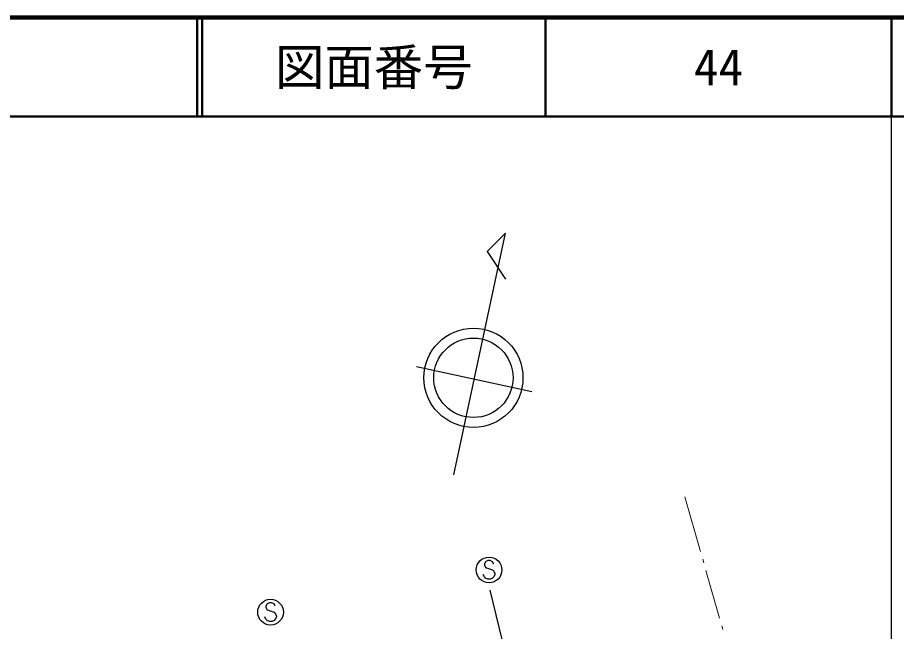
# Model space of a CAD drawing. Units: millimetres, scale not verified. Extents: x 40000 to 680000, y 20000 to 380000.
# Drawn here: x 490578 to 579500, y 317960 to 380000 of the extents above; entities that cross this region are included whole.
import ezdxf
from ezdxf.enums import TextEntityAlignment as Align

# ---------------------------------------------------------------- set-up
doc = ezdxf.new("R2010")
doc.units = ezdxf.units.MM
doc.header["$LTSCALE"] = 1000
for name, color, linetype, lineweight in [('M-BGD', 7, 'Continuous', 25), ('M-BMK-HTXT', 7, 'Continuous', 13), ('M-STR-STRC', 7, 'Continuous', 25), ('M-TTL', 2, 'Continuous', 140), ('M-TTL-BAND', 7, 'Continuous', 25), ('M-TTL-LINE', 7, 'Continuous', 50)]:
    doc.layers.add(name, color=color, linetype=linetype, lineweight=lineweight)
doc.layers.add('M-TTL-TXT', color=7, linetype='Continuous')
doc.styles.add('ＭＳ ゴシック', font='')
doc.styles.get('ＭＳ ゴシック').set_extended_font_data('MS Gothic')

msp = doc.modelspace()

# ---------------------------------------------------------------- linework, layer by layer
at = {"layer": 'M-BGD'}
for p, q in [((534709, 333769), (539936, 358216)), ((539936, 358216), (538102, 356375)), ((538102, 356375), (539955, 353578)), ((530941, 344747), (542618, 342212))]:
    msp.add_line(p, q, dxfattribs=at)
for radius in [5016, 4013]:
    msp.add_circle((536700, 343594), radius, dxfattribs=at)
at = {"layer": 'M-BMK-HTXT'}
for p, q in [((559685, 326034), (558108, 331571)), ((560014, 324880), (559904, 325265)), ((561603, 319302), (560233, 324111)), ((561932, 318148), (561823, 318533))]:
    msp.add_line(p, q, dxfattribs=at)
at = {"layer": 'M-STR-STRC'}
for p, q in [((537931, 324997), (537813, 324760)), ((537813, 324760), (537813, 324642)), ((537813, 324642), (537931, 324406)), ((538167, 325115), (537931, 324997)), ((538404, 325115), (538167, 325115)), ((538640, 324997), (538404, 325115)), ((538758, 324760), (538640, 324997)), ((537813, 323460), (537694, 323697)), ((537931, 324406), (538640, 324169)), ((538640, 324169), (538758, 324051)), ((538758, 324051), (538876, 323815)), ((538876, 323697), (538758, 323460)), ((538876, 323815), (538876, 323697)), ((537931, 323342), (537813, 323460)), ((538167, 323224), (537931, 323342)), ((538404, 323224), (538167, 323224)), ((538640, 323342), (538404, 323224)), ((538758, 323460), (538640, 323342)), ((538364, 322116), (543102, 302533)), ((515821, 320732), (515703, 320496)), ((515703, 320496), (515703, 320378)), ((515703, 320378), (515821, 320142)), ((516057, 320851), (515821, 320732)), ((515821, 320142), (516530, 319905)), ((516294, 320851), (516057, 320851)), ((516530, 320732), (516294, 320851)), ((516648, 320496), (516530, 320732)), ((515703, 319196), (515585, 319432)), ((516530, 319905), (516648, 319787)), ((516648, 319787), (516766, 319551)), ((516766, 319432), (516648, 319196)), ((516766, 319551), (516766, 319432)), ((515821, 319078), (515703, 319196)), ((516057, 318960), (515821, 319078)), ((516294, 318960), (516057, 318960)), ((516530, 319078), (516294, 318960)), ((516648, 319196), (516530, 319078))]:
    msp.add_line(p, q, dxfattribs=at)
for centre in [(538285, 324169), (516176, 319905)]:
    msp.add_circle(centre, 1300, dxfattribs=at)
at = {"layer": 'M-TTL'}
msp.add_line((680000, 380000), (40000, 380000), dxfattribs=at)
at = {"layer": 'M-TTL-BAND'}
msp.add_line((579000, 20000), (579000, 370000), dxfattribs=at)
at = {"layer": 'M-TTL-LINE'}
for p, q in [((508747, 380000), (508747, 370000)), ((509247, 380000), (509247, 370000)), ((543997, 380000), (543997, 370000)), ((579000, 380000), (579000, 370000)), ((40000, 370000), (680000, 370000))]:
    msp.add_line(p, q, dxfattribs=at)

# ---------------------------------------------------------------- texts
at = {"layer": 'M-TTL-TXT', "style": 'ＭＳ ゴシック'}
for s, p in [('図面番号', (526622, 375000)), ('44', (561497, 375000))]:
    msp.add_text(s, height=3666, dxfattribs=at).set_placement(p, align=Align.MIDDLE_CENTER)

doc.saveas('drawing.dxf')
